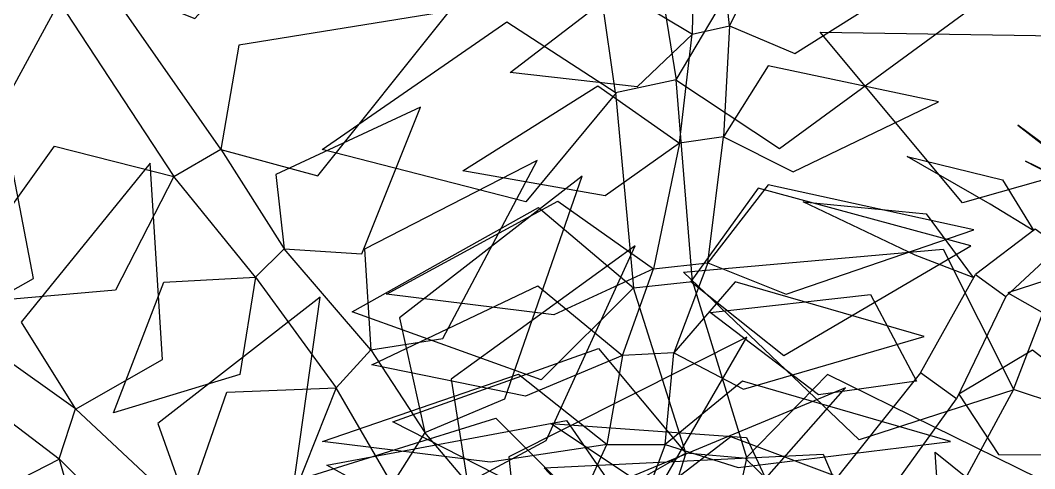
# Model space of a CAD drawing. Extents: x -0.264 to 0.275, y -0.288 to 0.275.
# Drawn here: x -0.00277 to 0.00411, y 0.00036 to 0.0034 of the extents above; entities that cross this region are included whole.
import ezdxf

# ---------------------------------------------------------------- set-up
doc = ezdxf.new("R2010")
doc.units = 0
doc.linetypes.add('LEAF_G', pattern=[10000, 10000, 0])
doc.layers.get('0').update_dxf_attribs({"linetype": 'CONTINUOUS'})

# ---------------------------------------------------------------- blocks, each defined once
blk = doc.blocks.new('12ZPLT15_LEAF')
at = {"color": 3, "linetype": 'BYBLOCK'}
blk.add_3dface([(-0.0308, 0.0192, 238.5559), (-0.6565, -0.157, 239.154), (0.0133, 0.0192, 240.7128), (0.6002, -0.157, 239.1074)], dxfattribs=at)
at = {"color": 3, "linetype": 'LEAF_G'}
blk.add_3dface([(-0.0308, 0.0192, 238.1157), (-0.6475, -0.201, 237.2794), (0.0133, 0.0192, 235.9588), (0.63, -0.201, 237.4114)], dxfattribs=at)

msp = doc.modelspace()

# ---------------------------------------------------------------- linework, layer by layer
at = {"color": 3, "linetype": 'LEAF_G'}
for points in [[(0.0016781, 0.0029991, 0.0032906), (0.001266, 0.0029121, 0.0032906), (0.0010615, 0.0043446, 0.0036904), (0.0014471, 0.0044348, 0.0036904)], [(0.0017868, 0.0033098, 0.0129472), (0.0020412, 0.0033673, 0.0129472), (0.0019897, 0.0038728, 0.0134804), (0.0017979, 0.0038005, 0.0134804)], [(-0.0017326, 0.0023422, 0.0067007), (-0.0014124, 0.0025275, 0.0066672), (-0.0022065, 0.0036666, 0.0069023), (-0.0025109, 0.0035292, 0.0068847)], [(0.002, 0.0026126, 0.0121801), (0.0017004, 0.0025691, 0.0121801), (0.0017868, 0.0033098, 0.0129472), (0.0020412, 0.0033673, 0.0129472)], [(0.0013889, 0.0015867, 0.0026574), (0.0017893, 0.0016283, 0.0026574), (0.0016781, 0.0029991, 0.0032906), (0.001266, 0.0029121, 0.0032906)], [(0.0015243, 0.0017157, 0.0111996), (0.0018936, 0.0017561, 0.0111996), (0.002, 0.0026126, 0.0121801), (0.0017004, 0.0025691, 0.0121801)], [(-0.0009836, 0.0018516, 0.0061798), (-0.0011766, 0.0016593, 0.0062365), (-0.0017326, 0.0023422, 0.0067007), (-0.0014124, 0.0025275, 0.0066672)], [(0.0044318, 0.0007401, 0.0016953), (0.0039688, 0.0008955, 0.0016953), (0.0045604, 0.0024384, 0.002285), (0.0049682, 0.0022548, 0.002285)], [(0.00371, 0.0016771, 0.0154544), (0.0039178, 0.0015261, 0.0154997), (0.00428, 0.0018662, 0.0162145), (0.0041155, 0.0019858, 0.0161887)], [(-0.0006295, 0.0009055, 0.0056209), (-0.0003953, 0.0011639, 0.005547), (-0.0009836, 0.0018516, 0.0061798), (-0.0011766, 0.0016593, 0.0062365)], [(0.0016622, 0.0011432, 0.0101359), (0.0013148, 0.0011254, 0.0101359), (0.0015243, 0.0017157, 0.0111996), (0.0018936, 0.0017561, 0.0111996)], [(0.0035817, 0.0008318, 0.0147878), (0.0033378, 0.001009, 0.014816), (0.00371, 0.0016771, 0.0154544), (0.0039178, 0.0015261, 0.0154997)], [(0.0021581, 0.000426, 0.0016606), (0.0017445, 0.0004617, 0.0016606), (0.0013889, 0.0015867, 0.0026574), (0.0017893, 0.0016283, 0.0026574)], [(-0.0025096, 0.000424, 0.002523), (-0.002399, 0.0007642, 0.002523), (-0.0032323, 0.0013557, 0.0030824), (-0.0033036, 0.0010264, 0.0030824)], [(-0.0000267, 0.0006034, 0.0046389), (-0.0002496, 0.0002521, 0.0047047), (-0.0006295, 0.0009055, 0.0056209), (-0.0003953, 0.0011639, 0.005547)], [(0.0012073, 0.0005208, 0.0087892), (0.0016033, 0.0005208, 0.0087892), (0.0016622, 0.0011432, 0.0101359), (0.0013148, 0.0011254, 0.0101359)], [(0.0024813, -0.0000624, 0.0137011), (0.0027798, -0.0002793, 0.0136578), (0.0035817, 0.0008318, 0.0147878), (0.0033378, 0.001009, 0.014816)], [(0.0031434, -0.0006319, 0.000956), (0.0036362, -0.0008299, 0.000956), (0.0044318, 0.0007401, 0.0016953), (0.0039688, 0.0008955, 0.0016953)], [(-0.0015978, 0.0000125, 0.0017797), (-0.0017834, -0.0003033, 0.0017797), (-0.0025096, 0.000424, 0.002523), (-0.002399, 0.0007642, 0.002523)], [(0.000026, -0.0000661, 0.0036373), (0.0002626, 0.0002595, 0.0036373), (-0.0000267, 0.0006034, 0.0046389), (-0.0002496, 0.0002521, 0.0047047)], [(0.0014481, 0.0001061, 0.0075001), (0.0010273, 0.0001259, 0.0075001), (0.0012073, 0.0005208, 0.0087892), (0.0016033, 0.0005208, 0.0087892)], [(0.0015354, -0.000194, 0.0006155), (0.0020006, -0.0003036, 0.0006155), (0.0021581, 0.000426, 0.0016606), (0.0017445, 0.0004617, 0.0016606)]]:
    msp.add_3dface(points, dxfattribs=at)

# ---------------------------------------------------------------- block references
at = {"color": 0, "linetype": 'BYBLOCK', "extrusion": (0.456071, -0.889943, 0), "xscale": 0.001016, "yscale": 0.001016, "zscale": 0.001016, "rotation": 17.93208559770289}
msp.add_blockref('12ZPLT15_LEAF', (0.0032647, 0.0045275, -0.2385836), dxfattribs=at)
at = {"color": 0, "linetype": 'BYBLOCK', "extrusion": (0.918848, -0.36632, -0.146726), "xscale": 0.0012065, "yscale": 0.0012065, "zscale": 0.0012065, "rotation": 15.47534843625264}
msp.add_blockref('12ZPLT15_LEAF', (0.0006166, 0.0014459, -0.2843044), dxfattribs=at)
at = {"color": 0, "linetype": 'BYBLOCK', "extrusion": (0.88179, -0.388894, 0.266847), "xscale": 0.001016, "yscale": 0.001016, "zscale": 0.001016, "rotation": 359.7047168395076}
msp.add_blockref('12ZPLT15_LEAF', (0.0041, 0.0012572, -0.2382509), dxfattribs=at)
at = {"color": 0, "linetype": 'BYBLOCK', "extrusion": (0.942927, -0.314457, 0.109571), "xscale": 0.0011094861111111, "yscale": 0.0011094861111111, "zscale": 0.0011094861111111, "rotation": 5.867491233017975}
msp.add_blockref('12ZPLT15_LEAF', (0.0021403, 0.0012685, -0.2605387), dxfattribs=at)
at = {"color": 0, "linetype": 'BYBLOCK', "extrusion": (0.907173, -0.404269, -0.116634), "xscale": 0.0008440208333333, "yscale": 0.0008440208333333, "zscale": 0.0008440208333333, "rotation": 54.20687506043951}
msp.add_blockref('12ZPLT15_LEAF', (0.0009491, 0.0138861, -0.2002998), dxfattribs=at)
at = {"color": 0, "linetype": 'BYBLOCK', "extrusion": (0.684531, -0.720667, -0.109801), "xscale": 0.0003527777777778, "yscale": 0.0003527777777778, "zscale": 0.0003527777777778, "rotation": 89.34819540626212}
msp.add_blockref('12ZPLT15_LEAF', (0.0047593, 0.0171109, -0.0843256), dxfattribs=at)
at = {"color": 0, "linetype": 'BYBLOCK', "extrusion": (0.956243, -0.229222, 0.181813), "xscale": 0.00108585, "yscale": 0.00108585, "zscale": 0.00108585, "rotation": 38.05574371026795}
msp.add_blockref('12ZPLT15_LEAF', (0.0002103, 0.00029, -0.2569328), dxfattribs=at)
at = {"color": 0, "linetype": 'BYBLOCK', "extrusion": (0.902169, -0.3949, 0.17362), "xscale": 0.0005926666666667, "yscale": 0.0005926666666667, "zscale": 0.0005926666666667, "rotation": 67.65438154169976}
msp.add_blockref('12ZPLT15_LEAF', (0.0030157, 0.0147598, -0.1357604), dxfattribs=at)
at = {"color": 0, "linetype": 'BYBLOCK', "extrusion": (0.858524, -0.496993, 0.126235), "xscale": 0.0004656666666667, "yscale": 0.0004656666666667, "zscale": 0.0004656666666667, "rotation": 72.0600562222105}
msp.add_blockref('12ZPLT15_LEAF', (0.0037788, 0.0157461, -0.1062934), dxfattribs=at)
at = {"color": 0, "linetype": 'BYBLOCK', "extrusion": (0.950261, -0.297167, -0.093248), "xscale": 0.0006879166666667, "yscale": 0.0006879166666667, "zscale": 0.0006879166666667, "rotation": 30.55869331649583}
msp.add_blockref('12ZPLT15_LEAF', (0.0019216, 0.0150189, -0.1623235), dxfattribs=at)
at = {"color": 0, "linetype": 'BYBLOCK', "extrusion": (0.800175, -0.581361, -0.147446), "xscale": 0.0003175, "yscale": 0.0003175, "zscale": 0.0003175, "rotation": 89.34819540626212}
msp.add_blockref('12ZPLT15_LEAF', (0.0043663, 0.0178888, -0.0757249), dxfattribs=at)
at = {"color": 0, "linetype": 'BYBLOCK', "extrusion": (0.977957, -0.08596, 0.190292), "xscale": 0.0009430631944444, "yscale": 0.0009430631944444, "zscale": 0.0009430631944444, "rotation": 18.62751665546447}
msp.add_blockref('12ZPLT15_LEAF', (0.0006459, 0.0012618, -0.2225834), dxfattribs=at)
at = {"color": 0, "linetype": 'BYBLOCK', "extrusion": (0.985027, -0.047026, -0.16586), "xscale": 0.0009569097222222, "yscale": 0.0009569097222222, "zscale": 0.0009569097222222, "rotation": 53.29862535827266}
msp.add_blockref('12ZPLT15_LEAF', (0.0002071, 0.0076051, -0.2280966), dxfattribs=at)
at = {"color": 0, "linetype": 'BYBLOCK', "extrusion": (0.910232, 0.410716, 0.052815), "xscale": 0.00075961875, "yscale": 0.00075961875, "zscale": 0.00075961875, "rotation": 356.7147015361817}
msp.add_blockref('12ZPLT15_LEAF', (0.0042721, 0.0069034, -0.1813495), dxfattribs=at)
at = {"color": 0, "linetype": 'BYBLOCK', "extrusion": (0.96248, 0.220346, 0.158363), "xscale": 0.0005926666666667, "yscale": 0.0005926666666667, "zscale": 0.0005926666666667, "rotation": 27.10816579111671}
msp.add_blockref('12ZPLT15_LEAF', (0.0028485, 0.0123709, -0.1366246), dxfattribs=at)
at = {"color": 0, "linetype": 'BYBLOCK', "extrusion": (0.962742, 0.206725, 0.174332), "xscale": 0.0009569097222222, "yscale": 0.0009569097222222, "zscale": 0.0009569097222222, "rotation": 358.4873280458577}
msp.add_blockref('12ZPLT15_LEAF', (0.0026093, 0.0028573, -0.2254632), dxfattribs=at)
at = {"color": 0, "linetype": 'BYBLOCK', "extrusion": (0.862104, 0.498671, -0.090024), "xscale": 0.0008440208333333, "yscale": 0.0008440208333333, "zscale": 0.0008440208333333, "rotation": 11.92221627460273}
msp.add_blockref('12ZPLT15_LEAF', (0.0029237, 0.0066335, -0.2019036), dxfattribs=at)
at = {"color": 0, "linetype": 'BYBLOCK', "extrusion": (0.98717, 0.143713, 0.069584), "xscale": 0.0006879166666667, "yscale": 0.0006879166666667, "zscale": 0.0006879166666667, "rotation": 31.64539998686969}
msp.add_blockref('12ZPLT15_LEAF', (0.0023223, 0.0119959, -0.160909), dxfattribs=at)
at = {"color": 0, "linetype": 'BYBLOCK', "extrusion": (0.205731, 0.959403, -0.192929), "xscale": 0.0007655277777778, "yscale": 0.0007655277777778, "zscale": 0.0007655277777778, "rotation": 1.170612520514033}
msp.add_blockref('12ZPLT15_LEAF', (0.0034706, 0.0030966, -0.1825928), dxfattribs=at)
at = {"color": 0, "linetype": 'BYBLOCK', "extrusion": (0.693605, 0.690927, -0.203797), "xscale": 0.0006321777777778, "yscale": 0.0006321777777778, "zscale": 0.0006321777777778, "rotation": 358.6016797508335}
msp.add_blockref('12ZPLT15_LEAF', (0.0020251, 0.0061617, -0.1514721), dxfattribs=at)
at = {"color": 0, "linetype": 'BYBLOCK', "extrusion": (0.656912, 0.724923, -0.207252), "xscale": 0.000809625, "yscale": 0.000809625, "zscale": 0.000809625, "rotation": 38.12844069847289}
msp.add_blockref('12ZPLT15_LEAF', (0.0011037, 0.0055534, -0.1937064), dxfattribs=at)
at = {"color": 0, "linetype": 'BYBLOCK', "extrusion": (0.308192, 0.948517, 0.073026), "xscale": 0.0008128, "yscale": 0.0008128, "zscale": 0.0008128, "rotation": 14.38302986714207}
msp.add_blockref('12ZPLT15_LEAF', (0.0025459, 0.0025299, -0.1937298), dxfattribs=at)
at = {"color": 0, "linetype": 'BYBLOCK', "extrusion": (0.529089, 0.834062, -0.156223), "xscale": 0.0009569097222222, "yscale": 0.0009569097222222, "zscale": 0.0009569097222222, "rotation": 41.51140519085612}
msp.add_blockref('12ZPLT15_LEAF', (0.00038, 0.004665, -0.228512), dxfattribs=at)
at = {"color": 0, "linetype": 'BYBLOCK', "extrusion": (0.994067, 0.10877, 0), "xscale": 0.0008440208333333, "yscale": 0.0008440208333333, "zscale": 0.0008440208333333, "rotation": 44.75442065808901}
msp.add_blockref('12ZPLT15_LEAF', (0.0015696, 0.0112064, -0.1992728), dxfattribs=at)
at = {"color": 0, "linetype": 'BYBLOCK', "extrusion": (0.966431, 0.103305, 0.235243), "xscale": 0.0009144, "yscale": 0.0009144, "zscale": 0.0009144, "rotation": 2.128475005391533}
msp.add_blockref('12ZPLT15_LEAF', (0.0014589, 0.0021375, -0.2156171), dxfattribs=at)
at = {"color": 0, "linetype": 'BYBLOCK', "extrusion": (0.587764, 0.809032, 0), "xscale": 0.0009144, "yscale": 0.0009144, "zscale": 0.0009144, "rotation": 48.08304670363599}
msp.add_blockref('12ZPLT15_LEAF', (-0.0000281, 0.0036465, -0.2177712), dxfattribs=at)
at = {"color": 0, "linetype": 'BYBLOCK', "extrusion": (0.998328, 0.051236, -0.026766), "xscale": 0.0007902222222222, "yscale": 0.0007902222222222, "zscale": 0.0007902222222222, "rotation": 42.48336617953741}
msp.add_blockref('12ZPLT15_LEAF', (0.0010847, 0.0101804, -0.1870649), dxfattribs=at)
at = {"color": 0, "linetype": 'BYBLOCK', "extrusion": (0.499707, 0.841216, 0.206514), "xscale": 0.0008321145833333, "yscale": 0.0008321145833333, "zscale": 0.0008321145833333, "rotation": 13.53271831886389}
msp.add_blockref('12ZPLT15_LEAF', (0.001405, 0.0019301, -0.1989366), dxfattribs=at)
at = {"color": 0, "linetype": 'BYBLOCK', "extrusion": (0.686964, 0.694684, 0.213294), "xscale": 0.0010540118055556, "yscale": 0.0010540118055556, "zscale": 0.0010540118055556, "rotation": 43.5825027893686}
msp.add_blockref('12ZPLT15_LEAF', (-0.0006508, 0.0024114, -0.2507186), dxfattribs=at)
at = {"color": 0, "linetype": 'BYBLOCK', "extrusion": (0.997174, 0, -0.075126), "xscale": 0.0008995833333333, "yscale": 0.0008995833333333, "zscale": 0.0008995833333333, "rotation": 58.69968066969568}
msp.add_blockref('12ZPLT15_LEAF', (0.0005499, 0.0088806, -0.2136598), dxfattribs=at)
at = {"color": 0, "linetype": 'BYBLOCK', "extrusion": (0.760802, 0.612447, 0.214682), "xscale": 0.0012065, "yscale": 0.0012065, "zscale": 0.0012065, "rotation": 54.95498132351153}
msp.add_blockref('12ZPLT15_LEAF', (-0.0010575, 0.0011538, -0.2873223), dxfattribs=at)

doc.saveas('drawing.dxf')
